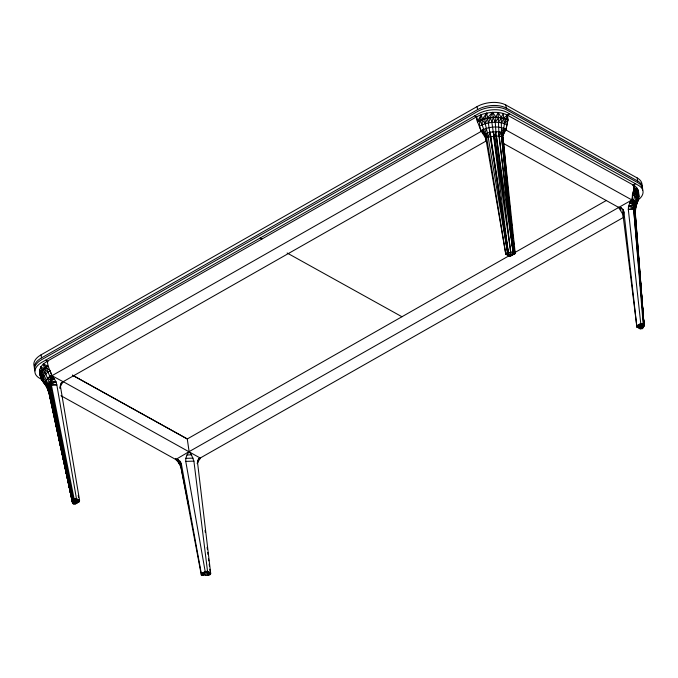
<?xml version="1.0" encoding="UTF-8"?>
<svg xmlns="http://www.w3.org/2000/svg" width="678" height="678" viewBox="0 0 678 678"><rect width="100%" height="100%" fill="white"/><g stroke="black" fill="none" stroke-linecap="round" stroke-linejoin="round"><path stroke-width="1.02" d="M477.541 121.913L477.405 121.464L482.16 119.294L486.821 113.073L508.229 252.267L510.059 255.852L510.678 251.936L495.881 131.557L495.254 122.252L495.974 117.023L498.127 112.455L499 136.083L513.06 252.004L510.551 255.826L508.89 255.92L505.78 254.208L486.168 140.456C484.634 133.583 483.634 126.345 479.685 120.303L481.372 114.59C489.736 111.828 499.322 111.15 507.441 115.099L507.847 120.252L505.958 129.99L631.913 199.959L633.794 190.213L633.362 185.001C642.481 190.06 637.981 201.086 635.091 208.51C637.134 202.722 639.244 196.425 638.184 190.204L634.981 211.35L644.1 325.999L642.337 328.652L639.981 328.754L636.879 326.974L623.243 216.689L622.472 213.689L618.455 207.197L621.175 207.782L623.074 209.409L623.921 211.934L636.879 326.974L641.057 328.711L639.99 328.711M633.837 189.815L633.396 185.119L507.441 115.158L507.89 119.853L506.042 129.244L503.474 132.625L502.856 135.346L513.788 252.114L510.551 255.826L514.924 253.75L515.127 252.453L513.06 252.004L501.491 136.473L501.288 117.54L503.212 113.396L504.364 123.659L502.805 135.541M636.973 202.976L638.405 199.527L638.184 190.204M623.379 217.469L198.662 458.921L197.688 460.591L197.612 463.04L210.655 573.147L210.468 574.529L208.222 575.215L201.324 575.029L201.519 573.639L205.18 571.486L185.764 461.387L185.797 458.362L186.975 454.98L189.12 451.633L631.913 199.959M477.405 121.523L476.558 116.853L47.214 361.23L43.358 363.967L40.731 367.044L39.51 370.264L40.46 374.815L47.197 387.011L48.875 392.689L45.418 383.231L46.468 379.765L49.536 376.493L51.935 375.722L481.278 131.346L479.431 126.294L482.185 124.879L482.261 119.692L481.372 114.59L476.549 116.794L477.405 121.464L481.372 114.59M635.261 216.774C633.235 206.366 642.413 197.264 636.456 187.357C638.023 195.103 633.777 202.476 634.362 210.231L644.1 325.999L636.981 326.304L643.532 327.381L636.93 326.643L642.337 328.652M486.101 141.016L61.452 382.663L60.537 384.519L60.571 387.104L79.555 500.356L79.343 501.686L75.682 503.83L73.343 503.974L72.512 502.822L72.351 501.483L73.258 499.669L49.655 387.528L44.35 375.824L41.672 371.637L39.51 370.264L40.722 377.917L47.816 387.892C40.434 379.756 36.239 372.273 48.07 365.9L47.214 361.23M48.197 366.289L51.935 375.722L50.969 379.129L51.189 384.011L74.114 498.839L79.496 500.686L73.258 499.669L50.621 386.333L45.765 373.976L43.358 363.967L48.197 366.289C44.062 368.603 39.366 373.01 40.892 378.239L43.197 379.621L43.494 381.451L48.206 390.036M637.091 325.643L640.769 323.609L628.328 209.46L628.498 206.417L629.735 203.086L633.379 204.739L635.244 207.502L635.083 211.629L643.947 324.66L637.032 326.033L640.769 323.609L643.117 323.508L643.736 324.254L637.032 326.033L641.829 323.567L643.736 324.254L633.701 209.443C633.566 202.832 630.548 196.578 633.769 190.094L637.82 193.755L638.812 196.722M515.127 252.453L502.906 136.829L496.338 135.964L488.202 137.202L486.338 136.27L486.168 140.456C487.668 136.71 485.084 132.252 481.278 131.286L477.532 121.854C486.677 117.048 498.33 115.607 507.839 120.192L504.364 123.659C497.152 121.294 489.16 122.082 482.185 124.879M635.244 207.502L635.354 217.816M635.498 209.061L635.278 213.892C635.108 208.841 638.295 201.858 631.964 199.146L629.735 203.086L633.066 203.078L634.633 195.976L635.489 190.781L633.362 185.001L637.888 193.374M479.422 126.235L479.795 120.701M197.561 461.625L197.298 463.693L197.857 460.616M79.343 501.686L79.555 500.356L76.445 498.644L56.833 384.884L51.528 385.46L48.757 389.375L48.774 392.409M639.685 271.386L644.1 325.999L635.337 213.121L633.667 207.968L628.498 206.417L633.379 204.739L633.744 200.366L629.735 203.086M50.621 386.333L50.96 382.451L55.96 381.917L56.833 384.884L51.189 384.011L50.621 386.333L48.18 383.773L50.875 380.807L54.282 378.773L55.96 381.917L51.189 384.011M200.51 457.65L197.73 462.328L197.688 460.591M502.89 135.685L506.042 129.244C498.186 125.481 488.601 126.667 481.049 130.617M210.646 573.181L210.57 573.8L207.544 571.41L205.18 571.486L207.544 571.41L210.655 573.147M186.747 496.05L180.95 467.201L178.204 462.04L178.458 460.015L175.509 459.014L176.975 459.676M180.017 464.616L180.399 461.523L178.458 460.015L177.017 460.752L175.763 459.515M198.408 460.972L198.662 458.921L199.349 459.557L200.451 458.167L63.198 381.638M505.805 254.258L486.66 137.719L488.202 137.202L490.143 132.151L498.669 131.685L503.474 132.625L503.813 133.185L504.983 130.557L505.966 129.93M620.802 210.4L621.175 207.782M622.472 213.689L623.074 209.409M623.243 216.689L623.921 211.934M636.879 326.974L637.074 325.601M205.781 575.554L206.366 571.469L208.222 575.215L206.951 571.435L210.468 574.529L209.824 569.274M201.527 573.69L205.883 571.503L202.663 575.368L201.434 574.291L181.365 463.921L180.399 461.523L179.204 463.311L178.45 461.659M43.358 363.967L46.028 367.188L50.969 379.129L54.282 378.773L51.943 375.722L50.087 370.671C46.807 372.612 43.375 375.527 43.197 379.621L40.578 376.722L39.773 373.409L41.4 379.366L43.494 381.451M49.172 392.859L47.197 387.011L48.18 383.773L72.919 500.101L79.445 501.017L72.351 501.483L48.528 390.918L72.512 502.822L79.402 501.288L75.682 503.83L72.716 503.229L56.282 425.809M60.045 387.477L60.537 384.519M59.884 388.469L61.452 382.663M636.489 202.663L638.829 197.925L638.456 193.349L638.888 196.357M498.669 131.685L513.06 252.004L505.991 252.962L509.475 255.886L508.229 252.267L490.143 132.151L483.617 134.337L483.575 129.379L481.278 131.303L485.304 137.481L486.338 136.27M485.304 137.481L485.762 134.905L487.363 132.854L485.245 123.769L484.795 118.447L486.821 113.073M502.737 135.659L503.042 133.939L501.279 132.091L499.491 136.134M503.813 133.185L503.847 128.261L504.983 130.557M505.78 254.208L505.881 253.665L508.89 255.92L511.246 255.784M515.017 253.165L514.924 253.75L510.551 255.826L515.017 253.165L513.788 252.114L501.491 136.473L502.856 135.346L501.279 132.091M638.337 199.866L636.481 204.044L638.405 199.527M638.829 197.925L637.261 201.078L636.074 197.527L632.684 194.637M507.881 119.786L503.712 118.108L495.974 117.023L492.533 112.345L490.355 117.336L491.881 122.438L510.678 251.936L494.974 136.007L495.881 131.557M484.948 133.668L486.38 128.362M491.881 122.438L493.22 117.489L492.533 112.345L487.541 117.794L482.16 119.294M197.73 462.328L198.662 458.921M488.516 122.947L490.406 117.752M483.617 134.337L482.66 131.795L483.575 129.379M636.956 199.247L638.498 195.205M54.282 378.773L51.308 377.375L51.943 375.722L63.198 381.731L61.054 385.079M628.498 206.417L634.489 206.036L633.667 207.968L628.328 209.46L633.701 209.443L634.362 210.231L643.947 324.66M487.609 118.209L485.245 123.769L482.261 119.692M636.074 197.527L637.82 193.755M501.593 122.871L503.695 118.514M636.125 204.086L637.557 201.451M633.379 204.739L635.057 201.781M636.795 192.408L634.633 195.976L633.769 190.094M203.4 575.478L205.883 571.503L201.434 574.291M498.525 122.396L501.279 117.955M498.703 117.599L495.254 122.252L493.22 117.489M73.258 499.669L74.114 498.839L76.461 498.694L75.394 498.754L79.555 500.356M503.712 118.108L507.441 115.099L504.364 123.659L506.763 124.735M55.96 381.917L50.875 380.807L49.536 376.493L51.714 375.053M72.461 375.163L187.272 438.963L189.12 451.633L175.772 459.506L60.961 395.698M34.146 366.162A20.526 11.212 -8.3 0 1 41.061 354.831L477.109 106.582A20.526 11.212 -8.3 0 1 505.822 105.014L637.21 177.95A20.526 11.212 -8.3 0 1 641.939 185.704M34.595 369.222A20.526 11.212 -8.3 0 1 41.511 357.899L477.558 109.641A20.526 11.212 -8.3 0 1 506.263 108.073L637.659 181.009A20.526 11.212 -8.3 0 1 642.464 187.781M506.907 115.387L509.61 113.845M510.195 255.114L187.289 438.954L72.478 375.214M514.585 252.699L606.53 200.374M632.837 185.297L635.54 183.755M74.622 503.898L79.402 501.288L72.716 503.229L66.486 473.227M487.541 117.794L495.974 117.023M186.975 454.98L191.459 454.836L193.908 461.125L207.544 571.41M185.797 458.362L193.128 458.125M185.764 461.387L193.908 461.125M640.761 323.567L641.829 323.567M40.409 376.392L39.51 370.264L45.672 381.494L48.757 389.375L72.919 500.101L79.496 500.686M49.392 382.206L50.96 382.451M636.93 326.643L643.202 327.821M481.278 131.295L482.66 131.795M41.672 371.637L40.731 367.044L44.265 368.595M49.536 376.493L51.308 377.375M41.833 372.002L45.765 373.976L40.731 367.044M474.812 115.811L476.575 116.794M503.568 143.482L620.226 208.273M260.149 238.02L261.92 239.003M287.133 253.004L401.952 316.745M45.494 360.238L48.138 361.705M42.434 379.824L39.705 378.307A20.526 11.212 -8.3 0 1 42.138 362.145L478.168 113.904A20.526 11.212 -8.3 0 1 506.881 112.328L638.269 185.272A20.526 11.212 -8.3 0 1 638.117 199.951M633.811 189.687L636.854 192.018M42.061 378.934L42.434 380.722L45.485 383.045M41.053 373.578L44.35 375.824M46.172 367.578L50.087 370.671M47.765 378.078L50.875 380.807M40.638 375.163L43.477 377.722M42.434 380.722L45.816 384.723L41.4 379.366M485.762 134.905L488.202 137.202L507.458 252.462L509.475 255.886M44.417 368.976L47.697 372.247M178.204 462.04L175.509 459.014M52.528 408.207L49.494 393.808L50.155 394.596M42.595 381.028L44.384 383.172M189.12 451.633L191.459 454.836M498.127 112.455L501.288 117.54M46.502 386.477L47.901 388.841M206.951 571.435L209.002 575.02M493.016 131.718L494.974 136.007M631.888 199.832L632.574 201.391M47.197 387.011L48.579 390.147L72.351 501.483L48.757 389.375M501.313 127.54L503.474 132.625M47.452 388.57L48.875 392.689M47.443 385.392L48.579 390.147M178.458 460.015L179.204 463.311M72.682 500.881L73.343 503.974M49.494 393.808L52.562 408.258M54.528 417.546L52.994 410.326L53.833 414.377M54.969 419.614L55.842 423.742M54.918 419.512L72.512 502.822M49.655 387.528L72.919 500.101M63.046 456.675L64.122 461.845M64.554 463.913L66.054 471.159M187.153 498.11L188.806 506.347M487.363 132.854L488.202 137.202M201.324 575.029L180.95 467.201L181.365 463.921L180.602 465.913L180.399 461.523M78.233 495.398L78.606 497.474M78.97 499.55L79.343 501.627M490.33 136.642L507.458 252.462M637.21 177.95L637.659 181.009M505.822 105.014L506.263 108.073M477.109 106.582L477.558 109.641M41.061 354.831L41.511 357.899M496.338 135.964L513.06 252.004M493.601 136.117L508.229 252.267M205.053 530.408L205.315 532.501M207.112 547.214L207.375 549.316M207.765 552.468L208.019 554.57M208.536 558.765L208.79 560.867M209.18 564.02L209.434 566.122M508.144 191.925L508.381 194.018M509.525 204.485L509.754 206.578M510.212 210.773L510.441 212.867M510.898 217.053L511.136 219.147M511.593 223.342L511.822 225.435M512.28 229.622L512.509 231.715M512.856 234.859L513.195 237.995M513.543 241.139L513.89 244.283M514.229 247.428L514.687 251.614M634.489 206.036L634.981 211.35M633.701 209.443L643.117 323.508M635.608 220.969L636.032 226.223M636.286 229.367L636.71 234.622M636.973 237.775L637.481 244.08M637.651 246.173L638.074 251.428M638.329 254.581L638.837 260.886M639.007 262.979L639.515 269.285M635.65 222.037L635.964 226.257M636.286 230.469L636.6 234.681M636.989 239.953L637.312 244.165M637.625 248.377L637.862 251.538M638.329 257.86L638.566 261.013M639.04 267.335L639.201 269.446M639.676 275.768L639.829 277.87M640.379 285.243L640.54 287.353M641.015 293.676L641.168 295.778M641.719 303.151L641.88 305.261M34.849 370.917A20.526 11.212 -8.3 0 1 41.765 359.594L477.795 111.353A20.526 11.212 -8.3 0 1 506.508 109.777L637.896 182.721A20.526 11.212 -8.3 0 1 642.625 190.476"/></g></svg>
